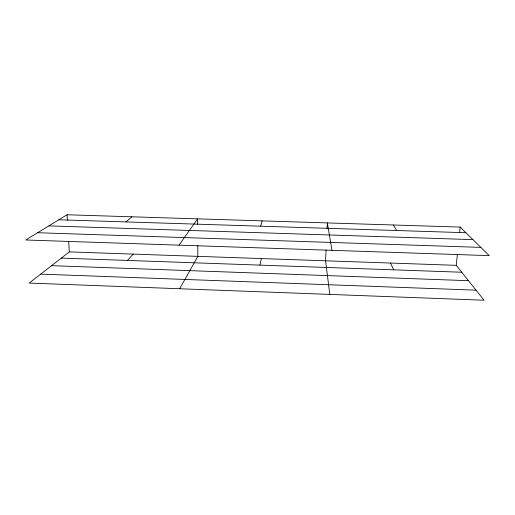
<?xml version="1.0" encoding="UTF-8"?>
<svg xmlns="http://www.w3.org/2000/svg" width="515" height="515" viewBox="0 0 515 515"><rect width="100%" height="100%" fill="white"/><g stroke="black" fill="none" stroke-linecap="round" stroke-linejoin="round"><path stroke-width="0.77" d="M326.072 249.975L325.564 260.796L329.793 294.413M327.089 228.448L327.347 222.924L331.982 250.322M456.258 265.334L69.313 251.893L29.149 283.07L484.074 300.232L456.258 265.334L457.378 254.41M459.605 232.664L460.178 227.083L67.047 214.768L25.75 239.984L489.25 255.633L460.178 227.083M259.927 265.116L261.343 258.562M260.687 226.194L262.096 220.877M179.664 288.748L197.857 256.361L197.786 245.642M179.02 245.159L197.606 218.856L197.638 224.328M127.379 260.436L133.205 254.114M125.969 221.907L131.937 216.802M58.845 219.776L465.921 232.722M48.835 225.885L472.95 239.63M37.627 232.728L480.849 247.387M61.317 258.099L461.768 272.242M51.577 265.663L468.502 280.694M40.679 274.122L476.053 290.17M393.37 224.991L396.672 230.52M390.531 263.049L393.679 269.841M67.047 214.768L67.375 220.182M68.662 241.284L69.313 251.893"/></g></svg>
